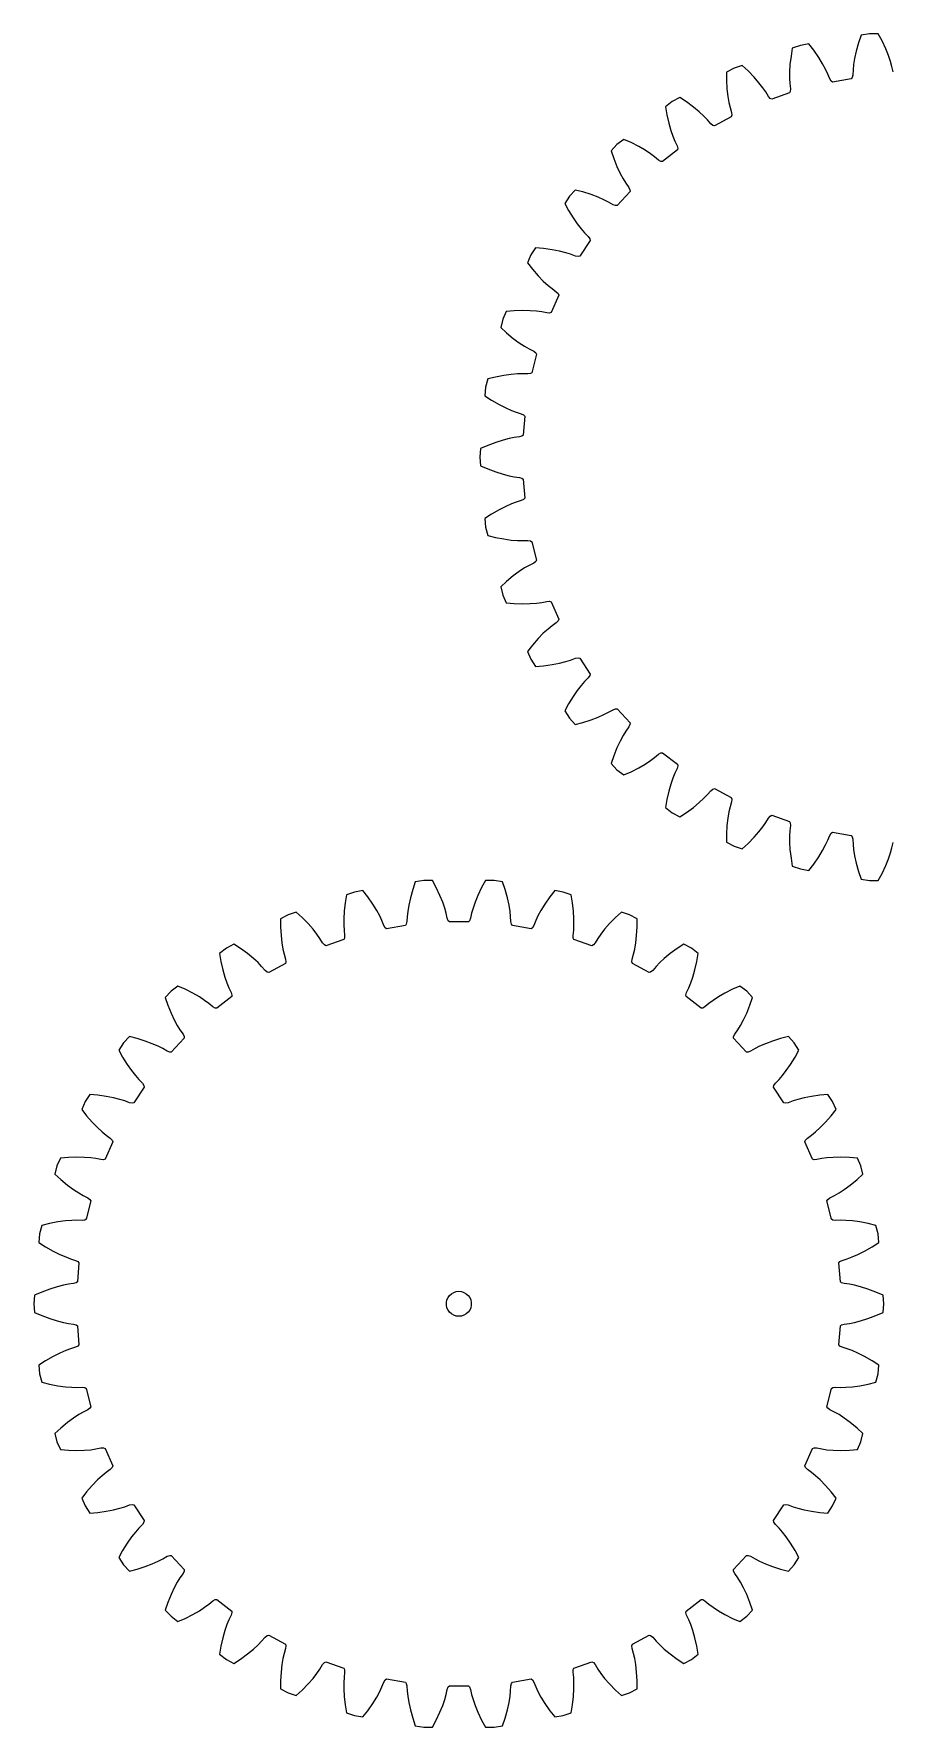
# Model space of a CAD drawing. Extents: x 0 to 209, y 0 to 203.
# Drawn here: x 0 to 102.8, y 0 to 203 of the extents above; entities that cross this region are included whole.
import ezdxf

# ---------------------------------------------------------------- set-up
doc = ezdxf.new("R2010")
doc.units = 0

msp = doc.modelspace()

# ---------------------------------------------------------------- linework, layer by layer
for p, q in [((100.15, 203.02), (99.14, 202.85)), ((101.18, 203.02), (100.15, 203.02)), ((101.64, 202.18), (101.18, 203.02)), ((90.88, 201.3), (90.73, 200.36)), ((91.86, 201.64), (90.88, 201.3)), ((92.87, 201.81), (91.86, 201.64)), ((93.46, 201.05), (92.87, 201.81)), ((94.05, 200.2), (93.46, 201.05)), ((98.83, 201.95), (98.55, 200.95)), ((99.14, 202.85), (98.83, 201.95)), ((102.08, 201.24), (101.64, 202.18)), ((102.41, 200.41), (102.08, 201.24)), ((84.87, 199.24), (83.9, 198.91)), ((85.58, 198.59), (84.87, 199.24)), ((90.61, 199.33), (90.57, 198.43)), ((90.73, 200.36), (90.61, 199.33)), ((94.52, 199.43), (94.05, 200.2)), ((94.88, 198.77), (94.52, 199.43)), ((98.23, 199.33), (98.16, 198.71)), ((98.35, 200.07), (98.23, 199.33)), ((98.55, 200.95), (98.35, 200.07)), ((102.66, 199.69), (102.41, 200.41)), ((102.83, 199.1), (102.66, 199.69)), ((102.96, 198.49), (102.83, 199.1)), ((83.9, 198.91), (83, 198.42)), ((83, 198.42), (83, 197.46)), ((83, 197.46), (83.06, 196.42)), ((86.3, 197.85), (85.58, 198.59)), ((86.89, 197.17), (86.3, 197.85)), ((87.35, 196.57), (86.89, 197.17)), ((90.57, 198.43), (90.57, 197.68)), ((90.57, 197.68), (90.6, 197.06)), ((90.6, 197.06), (90.67, 196.44)), ((95.14, 198.21), (94.88, 198.77)), ((95.37, 197.63), (95.14, 198.21)), ((95.54, 197.36), (95.37, 197.63)), ((95.7, 197.24), (95.54, 197.36)), ((97.95, 197.62), (95.7, 197.24)), ((98.06, 197.78), (97.95, 197.62)), ((98.13, 198.09), (98.06, 197.78)), ((98.16, 198.71), (98.13, 198.09)), ((76.5, 194.9), (75.69, 194.27)), ((77.41, 195.39), (76.5, 194.9)), ((78.21, 194.87), (77.41, 195.39)), ((83.06, 196.42), (83.16, 195.53)), ((83.16, 195.53), (83.28, 194.79)), ((87.7, 196.06), (87.35, 196.57)), ((88.03, 195.53), (87.7, 196.06)), ((88.24, 195.29), (88.03, 195.53)), ((88.42, 195.2), (88.24, 195.29)), ((90.57, 195.94), (88.42, 195.2)), ((90.65, 196.12), (90.57, 195.94)), ((90.67, 196.44), (90.65, 196.12)), ((75.69, 194.27), (75.85, 193.33)), ((75.85, 193.33), (76.08, 192.32)), ((79.04, 194.25), (78.21, 194.87)), ((79.74, 193.68), (79.04, 194.25)), ((80.29, 193.17), (79.74, 193.68)), ((80.72, 192.72), (80.29, 193.17)), ((83.57, 193.08), (81.57, 191.99)), ((83.28, 194.79), (83.42, 194.18)), ((83.42, 194.18), (83.59, 193.58)), ((83.62, 193.27), (83.57, 193.08)), ((83.59, 193.58), (83.62, 193.27)), ((76.08, 192.32), (76.32, 191.45)), ((76.32, 191.45), (76.57, 190.74)), ((81.13, 192.25), (80.72, 192.72)), ((81.38, 192.05), (81.13, 192.25)), ((81.57, 191.99), (81.38, 192.05)), ((69.87, 189.74), (69.17, 188.98)), ((69.17, 188.98), (69.48, 188.07)), ((70.68, 190.37), (69.87, 189.74)), ((71.56, 189.98), (70.68, 190.37)), ((72.48, 189.51), (71.56, 189.98)), ((73.25, 189.06), (72.48, 189.51)), ((73.89, 188.65), (73.25, 189.06)), ((77.13, 189.1), (75.34, 187.7)), ((76.57, 190.74), (76.8, 190.16)), ((76.8, 190.16), (77.07, 189.6)), ((77.07, 189.6), (77.16, 189.29)), ((77.16, 189.29), (77.13, 189.1)), ((69.48, 188.07), (69.87, 187.11)), ((69.87, 187.11), (70.26, 186.3)), ((74.39, 188.28), (73.89, 188.65)), ((74.87, 187.88), (74.39, 188.28)), ((75.14, 187.73), (74.87, 187.88)), ((75.34, 187.7), (75.14, 187.73)), ((70.26, 186.3), (70.62, 185.64)), ((70.62, 185.64), (70.94, 185.11)), ((70.94, 185.11), (71.3, 184.6)), ((64.17, 183.55), (63.61, 182.69)), ((64.86, 184.3), (64.17, 183.55)), ((65.79, 184.07), (64.86, 184.3)), ((66.78, 183.76), (65.79, 184.07)), ((67.62, 183.44), (66.78, 183.76)), ((68.32, 183.14), (67.62, 183.44)), ((68.87, 182.86), (68.32, 183.14)), ((69.41, 182.54), (68.87, 182.86)), ((71.44, 184.11), (69.9, 182.44)), ((71.3, 184.6), (71.43, 184.31)), ((71.43, 184.31), (71.44, 184.11)), ((63.61, 182.69), (64.06, 181.84)), ((64.06, 181.84), (64.61, 180.96)), ((64.61, 180.96), (65.12, 180.23)), ((69.7, 182.43), (69.41, 182.54)), ((69.9, 182.44), (69.7, 182.43)), ((65.12, 180.23), (65.59, 179.63)), ((65.59, 179.63), (65.99, 179.16)), ((65.99, 179.16), (66.43, 178.72)), ((66.43, 178.72), (66.61, 178.46)), ((60.13, 177.37), (59.57, 176.51)), ((61.09, 177.29), (60.13, 177.37)), ((62.11, 177.14), (61.09, 177.29)), ((62.99, 176.97), (62.11, 177.14)), ((63.73, 176.78), (62.99, 176.97)), ((64.32, 176.6), (63.73, 176.78)), ((66.65, 178.26), (65.41, 176.36)), ((66.61, 178.46), (66.65, 178.26)), ((59.57, 176.51), (59.15, 175.57)), ((59.15, 175.57), (59.75, 174.81)), ((59.75, 174.81), (60.43, 174.03)), ((64.9, 176.38), (64.32, 176.6)), ((65.21, 176.32), (64.9, 176.38)), ((65.41, 176.36), (65.21, 176.32)), ((60.43, 174.03), (61.05, 173.39)), ((61.05, 173.39), (61.61, 172.87)), ((61.61, 172.87), (62.09, 172.48)), ((62.89, 171.7), (61.97, 169.62)), ((62.09, 172.48), (62.59, 172.11)), ((62.59, 172.11), (62.81, 171.89)), ((62.81, 171.89), (62.89, 171.7)), ((56.19, 168.8), (55.94, 167.81)), ((56.6, 169.75), (56.19, 168.8)), ((57.56, 169.82), (56.6, 169.75)), ((58.59, 169.85), (57.56, 169.82)), ((59.49, 169.82), (58.59, 169.85)), ((60.24, 169.76), (59.49, 169.82)), ((60.86, 169.68), (60.24, 169.76)), ((61.47, 169.56), (60.86, 169.68)), ((61.79, 169.55), (61.47, 169.56)), ((61.97, 169.62), (61.79, 169.55)), ((55.94, 167.81), (56.64, 167.16)), ((56.64, 167.16), (57.44, 166.5)), ((57.44, 166.5), (58.17, 165.97)), ((58.17, 165.97), (58.8, 165.56)), ((58.8, 165.56), (59.34, 165.25)), ((59.34, 165.25), (59.9, 164.97)), ((60.25, 164.61), (59.69, 162.4)), ((59.9, 164.97), (60.15, 164.78)), ((60.15, 164.78), (60.25, 164.61)), ((54.12, 160.65), (54.04, 159.63)), ((54.38, 161.65), (54.12, 160.65)), ((55.31, 161.88), (54.38, 161.65)), ((56.32, 162.08), (55.31, 161.88)), ((57.21, 162.2), (56.32, 162.08)), ((57.97, 162.26), (57.21, 162.2)), ((58.59, 162.28), (57.97, 162.26)), ((59.21, 162.26), (58.59, 162.28)), ((59.52, 162.3), (59.21, 162.26)), ((59.69, 162.4), (59.52, 162.3)), ((54.04, 159.63), (54.84, 159.1)), ((54.84, 159.1), (55.74, 158.58)), ((55.74, 158.58), (56.54, 158.18)), ((56.54, 158.18), (57.24, 157.88)), ((57.24, 157.88), (57.81, 157.66)), ((57.81, 157.66), (58.41, 157.47)), ((58.41, 157.47), (58.69, 157.33)), ((58.82, 157.18), (58.63, 154.91)), ((58.69, 157.33), (58.82, 157.18)), ((56.22, 154.3), (55.36, 154.04)), ((56.95, 154.49), (56.22, 154.3)), ((57.56, 154.61), (56.95, 154.49)), ((58.18, 154.69), (57.56, 154.61)), ((58.48, 154.79), (58.18, 154.69)), ((58.63, 154.91), (58.48, 154.79)), ((53.51, 153.29), (53.43, 152.27)), ((54.39, 153.68), (53.51, 153.29)), ((55.36, 154.04), (54.39, 153.68)), ((53.43, 152.27), (53.51, 151.24)), ((53.51, 151.24), (54.39, 150.86)), ((54.39, 150.86), (55.36, 150.5)), ((55.36, 150.5), (56.22, 150.23)), ((56.22, 150.23), (56.95, 150.04)), ((56.95, 150.04), (57.56, 149.93)), ((57.56, 149.93), (58.18, 149.84)), ((58.18, 149.84), (58.48, 149.75)), ((58.48, 149.75), (58.63, 149.62)), ((58.63, 149.62), (58.82, 147.35)), ((56.54, 146.35), (55.74, 145.95)), ((57.24, 146.66), (56.54, 146.35)), ((57.81, 146.87), (57.24, 146.66)), ((58.41, 147.06), (57.81, 146.87)), ((58.69, 147.2), (58.41, 147.06)), ((58.82, 147.35), (58.69, 147.2)), ((54.84, 145.43), (54.04, 144.91)), ((54.04, 144.91), (54.12, 143.88)), ((55.74, 145.95), (54.84, 145.43)), ((54.12, 143.88), (54.38, 142.89)), ((54.38, 142.89), (55.31, 142.65)), ((55.31, 142.65), (56.32, 142.46)), ((56.32, 142.46), (57.21, 142.33)), ((57.21, 142.33), (57.97, 142.27)), ((57.97, 142.27), (58.59, 142.26)), ((58.59, 142.26), (59.21, 142.27)), ((59.21, 142.27), (59.52, 142.23)), ((59.52, 142.23), (59.69, 142.13)), ((59.69, 142.13), (60.25, 139.92)), ((58.17, 138.56), (57.44, 138.03)), ((58.8, 138.98), (58.17, 138.56)), ((59.34, 139.29), (58.8, 138.98)), ((59.9, 139.57), (59.34, 139.29)), ((60.15, 139.75), (59.9, 139.57)), ((60.25, 139.92), (60.15, 139.75)), ((56.64, 137.38), (55.94, 136.73)), ((55.94, 136.73), (56.19, 135.73)), ((57.44, 138.03), (56.64, 137.38)), ((56.19, 135.73), (56.6, 134.79)), ((56.6, 134.79), (57.56, 134.71)), ((57.56, 134.71), (58.59, 134.68)), ((58.59, 134.68), (59.49, 134.71)), ((59.49, 134.71), (60.24, 134.77)), ((60.24, 134.77), (60.86, 134.86)), ((60.86, 134.86), (61.47, 134.98)), ((61.47, 134.98), (61.79, 134.99)), ((61.79, 134.99), (61.97, 134.92)), ((61.97, 134.92), (62.89, 132.83)), ((62.09, 132.05), (61.61, 131.66)), ((62.59, 132.42), (62.09, 132.05)), ((62.81, 132.65), (62.59, 132.42)), ((62.89, 132.83), (62.81, 132.65)), ((60.43, 130.51), (59.75, 129.73)), ((61.05, 131.15), (60.43, 130.51)), ((61.61, 131.66), (61.05, 131.15)), ((59.75, 129.73), (59.15, 128.97)), ((59.15, 128.97), (59.57, 128.03)), ((59.57, 128.03), (60.13, 127.17)), ((63.73, 127.75), (64.32, 127.94)), ((64.32, 127.94), (64.9, 128.16)), ((64.9, 128.16), (65.21, 128.22)), ((65.21, 128.22), (65.41, 128.18)), ((65.41, 128.18), (66.65, 126.27)), ((60.13, 127.17), (61.09, 127.25)), ((61.09, 127.25), (62.11, 127.39)), ((62.11, 127.39), (62.99, 127.56)), ((62.99, 127.56), (63.73, 127.75)), ((66.61, 126.08), (66.43, 125.82)), ((66.65, 126.27), (66.61, 126.08)), ((65.12, 124.31), (64.61, 123.57)), ((65.59, 124.9), (65.12, 124.31)), ((65.99, 125.37), (65.59, 124.9)), ((66.43, 125.82), (65.99, 125.37)), ((64.06, 122.69), (63.61, 121.85)), ((63.61, 121.85), (64.17, 120.99)), ((64.61, 123.57), (64.06, 122.69)), ((68.87, 121.68), (69.41, 121.99)), ((69.41, 121.99), (69.7, 122.1)), ((69.7, 122.1), (69.9, 122.09)), ((69.9, 122.09), (71.44, 120.42)), ((64.17, 120.99), (64.86, 120.23)), ((64.86, 120.23), (65.79, 120.47)), ((65.79, 120.47), (66.78, 120.78)), ((66.78, 120.78), (67.62, 121.09)), ((67.62, 121.09), (68.32, 121.4)), ((68.32, 121.4), (68.87, 121.68)), ((71.3, 119.94), (70.94, 119.42)), ((71.43, 120.22), (71.3, 119.94)), ((71.44, 120.42), (71.43, 120.22)), ((70.26, 118.23), (69.87, 117.42)), ((70.62, 118.9), (70.26, 118.23)), ((70.94, 119.42), (70.62, 118.9)), ((69.48, 116.46), (69.17, 115.55)), ((69.87, 117.42), (69.48, 116.46)), ((73.25, 115.47), (73.89, 115.88)), ((73.89, 115.88), (74.39, 116.25)), ((74.39, 116.25), (74.87, 116.65)), ((74.87, 116.65), (75.14, 116.81)), ((75.14, 116.81), (75.34, 116.83)), ((75.34, 116.83), (77.13, 115.44)), ((69.17, 115.55), (69.87, 114.8)), ((69.87, 114.8), (70.68, 114.17)), ((70.68, 114.17), (71.56, 114.55)), ((71.56, 114.55), (72.48, 115.02)), ((72.48, 115.02), (73.25, 115.47)), ((76.57, 113.8), (76.32, 113.08)), ((76.8, 114.37), (76.57, 113.8)), ((77.07, 114.94), (76.8, 114.37)), ((77.16, 115.24), (77.07, 114.94)), ((77.13, 115.44), (77.16, 115.24)), ((76.08, 112.22), (75.85, 111.21)), ((76.32, 113.08), (76.08, 112.22)), ((80.29, 111.37), (80.72, 111.81)), ((80.72, 111.81), (81.13, 112.28)), ((81.13, 112.28), (81.38, 112.48)), ((81.38, 112.48), (81.57, 112.54)), ((81.57, 112.54), (83.57, 111.46)), ((75.85, 111.21), (75.69, 110.26)), ((75.69, 110.26), (76.5, 109.63)), ((77.41, 109.14), (78.21, 109.67)), ((78.21, 109.67), (79.04, 110.28)), ((79.04, 110.28), (79.74, 110.85)), ((79.74, 110.85), (80.29, 111.37)), ((83.28, 109.75), (83.16, 109)), ((83.42, 110.35), (83.28, 109.75)), ((83.59, 110.95), (83.42, 110.35)), ((83.57, 111.46), (83.62, 111.27)), ((83.62, 111.27), (83.59, 110.95)), ((76.5, 109.63), (77.41, 109.14)), ((83.06, 108.11), (83, 107.08)), ((83.16, 109), (83.06, 108.11)), ((86.89, 107.36), (87.35, 107.96)), ((87.35, 107.96), (87.7, 108.47)), ((87.7, 108.47), (88.03, 109)), ((88.03, 109), (88.24, 109.24)), ((88.24, 109.24), (88.42, 109.33)), ((88.42, 109.33), (90.57, 108.59)), ((90.57, 108.59), (90.65, 108.41)), ((90.67, 108.1), (90.6, 107.48)), ((90.65, 108.41), (90.67, 108.1)), ((83, 107.08), (83, 106.12)), ((83, 106.12), (83.9, 105.63)), ((83.9, 105.63), (84.87, 105.29)), ((84.87, 105.29), (85.58, 105.94)), ((85.58, 105.94), (86.3, 106.69)), ((86.3, 106.69), (86.89, 107.36)), ((90.6, 107.48), (90.57, 106.86)), ((90.57, 106.86), (90.57, 106.1)), ((90.57, 106.1), (90.61, 105.21)), ((94.52, 105.1), (94.88, 105.77)), ((94.88, 105.77), (95.14, 106.33)), ((95.14, 106.33), (95.37, 106.91)), ((95.37, 106.91), (95.54, 107.18)), ((95.54, 107.18), (95.7, 107.29)), ((95.7, 107.29), (97.95, 106.92)), ((97.95, 106.92), (98.06, 106.76)), ((98.06, 106.76), (98.13, 106.45)), ((98.13, 106.45), (98.16, 105.82)), ((98.16, 105.82), (98.23, 105.21)), ((102.83, 105.44), (102.96, 106.05)), ((90.61, 105.21), (90.73, 104.18)), ((90.73, 104.18), (90.88, 103.23)), ((93.46, 103.48), (94.05, 104.34)), ((94.05, 104.34), (94.52, 105.1)), ((98.23, 105.21), (98.35, 104.46)), ((98.35, 104.46), (98.55, 103.59)), ((98.55, 103.59), (98.83, 102.59)), ((102.08, 103.29), (102.41, 104.12)), ((102.41, 104.12), (102.66, 104.84)), ((102.66, 104.84), (102.83, 105.44)), ((90.88, 103.23), (91.86, 102.9)), ((91.86, 102.9), (92.87, 102.73)), ((92.87, 102.73), (93.46, 103.48)), ((98.83, 102.59), (99.14, 101.68)), ((99.14, 101.68), (100.15, 101.51)), ((101.18, 101.51), (101.64, 102.36)), ((101.64, 102.36), (102.08, 103.29)), ((37.45, 99.79), (37.3, 98.85)), ((38.43, 100.13), (37.45, 99.79)), ((39.44, 100.3), (38.43, 100.13)), ((40.03, 99.54), (39.44, 100.3)), ((40.62, 98.69), (40.03, 99.54)), ((45.4, 100.43), (45.12, 99.44)), ((45.71, 101.34), (45.4, 100.43)), ((46.72, 101.51), (45.71, 101.34)), ((47.75, 101.51), (46.72, 101.51)), ((48.21, 100.67), (47.75, 101.51)), ((48.65, 99.73), (48.21, 100.67)), ((48.99, 98.9), (48.65, 99.73)), ((53.21, 99.73), (52.87, 98.9)), ((53.65, 100.67), (53.21, 99.73)), ((54.11, 101.51), (53.65, 100.67)), ((55.14, 101.51), (54.11, 101.51)), ((56.15, 101.34), (55.14, 101.51)), ((56.46, 100.43), (56.15, 101.34)), ((56.74, 99.44), (56.46, 100.43)), ((61.83, 99.54), (61.24, 98.69)), ((62.42, 100.3), (61.83, 99.54)), ((63.43, 100.13), (62.42, 100.3)), ((64.4, 99.79), (63.43, 100.13)), ((64.56, 98.85), (64.4, 99.79)), ((100.15, 101.51), (101.18, 101.51)), ((31.44, 97.73), (30.47, 97.4)), ((32.15, 97.08), (31.44, 97.73)), ((37.19, 97.82), (37.14, 96.92)), ((37.3, 98.85), (37.19, 97.82)), ((41.09, 97.92), (40.62, 98.69)), ((41.45, 97.26), (41.09, 97.92)), ((44.8, 97.81), (44.73, 97.2)), ((44.92, 98.56), (44.8, 97.81)), ((45.12, 99.44), (44.92, 98.56)), ((49.23, 98.18), (48.99, 98.9)), ((49.4, 97.59), (49.23, 98.18)), ((49.53, 96.98), (49.4, 97.59)), ((52.46, 97.59), (52.33, 96.98)), ((52.63, 98.18), (52.46, 97.59)), ((52.87, 98.9), (52.63, 98.18)), ((56.94, 98.56), (56.74, 99.44)), ((57.06, 97.81), (56.94, 98.56)), ((57.13, 97.2), (57.06, 97.81)), ((60.77, 97.92), (60.41, 97.26)), ((61.24, 98.69), (60.77, 97.92)), ((64.67, 97.82), (64.56, 98.85)), ((64.72, 96.92), (64.67, 97.82)), ((70.42, 97.73), (69.71, 97.08)), ((71.39, 97.4), (70.42, 97.73)), ((30.47, 97.4), (29.57, 96.91)), ((29.57, 96.91), (29.57, 95.95)), ((29.57, 95.95), (29.63, 94.91)), ((32.87, 96.34), (32.15, 97.08)), ((33.46, 95.66), (32.87, 96.34)), ((33.92, 95.06), (33.46, 95.66)), ((37.14, 96.92), (37.14, 96.16)), ((37.14, 96.16), (37.17, 95.55)), ((37.17, 95.55), (37.24, 94.93)), ((41.71, 96.7), (41.45, 97.26)), ((41.95, 96.12), (41.71, 96.7)), ((42.11, 95.85), (41.95, 96.12)), ((42.27, 95.73), (42.11, 95.85)), ((44.52, 96.11), (42.27, 95.73)), ((44.63, 96.27), (44.52, 96.11)), ((44.7, 96.58), (44.63, 96.27)), ((44.73, 97.2), (44.7, 96.58)), ((49.65, 96.68), (49.53, 96.98)), ((49.79, 96.54), (49.65, 96.68)), ((52.07, 96.54), (49.79, 96.54)), ((52.21, 96.68), (52.07, 96.54)), ((52.33, 96.98), (52.21, 96.68)), ((57.16, 96.58), (57.13, 97.2)), ((57.23, 96.27), (57.16, 96.58)), ((57.34, 96.11), (57.23, 96.27)), ((59.59, 95.73), (57.34, 96.11)), ((59.75, 95.85), (59.59, 95.73)), ((59.91, 96.12), (59.75, 95.85)), ((60.15, 96.7), (59.91, 96.12)), ((60.41, 97.26), (60.15, 96.7)), ((64.62, 94.93), (64.69, 95.55)), ((64.69, 95.55), (64.72, 96.16)), ((64.72, 96.16), (64.72, 96.92)), ((68.4, 95.66), (67.94, 95.06)), ((68.99, 96.34), (68.4, 95.66)), ((69.71, 97.08), (68.99, 96.34)), ((72.29, 96.91), (71.39, 97.4)), ((72.23, 94.91), (72.29, 95.95)), ((72.29, 95.95), (72.29, 96.91)), ((23.07, 93.39), (22.26, 92.76)), ((23.98, 93.88), (23.07, 93.39)), ((24.78, 93.36), (23.98, 93.88)), ((29.63, 94.91), (29.73, 94.02)), ((29.73, 94.02), (29.85, 93.27)), ((34.27, 94.55), (33.92, 95.06)), ((34.6, 94.02), (34.27, 94.55)), ((34.81, 93.78), (34.6, 94.02)), ((34.99, 93.69), (34.81, 93.78)), ((37.14, 94.43), (34.99, 93.69)), ((37.23, 94.61), (37.14, 94.43)), ((37.24, 94.93), (37.23, 94.61)), ((64.63, 94.61), (64.62, 94.93)), ((64.72, 94.43), (64.63, 94.61)), ((66.87, 93.69), (64.72, 94.43)), ((67.05, 93.78), (66.87, 93.69)), ((67.26, 94.02), (67.05, 93.78)), ((67.58, 94.55), (67.26, 94.02)), ((67.94, 95.06), (67.58, 94.55)), ((72.01, 93.27), (72.13, 94.02)), ((72.13, 94.02), (72.23, 94.91)), ((77.88, 93.88), (77.08, 93.36)), ((78.79, 93.39), (77.88, 93.88)), ((79.6, 92.76), (78.79, 93.39)), ((22.26, 92.76), (22.42, 91.81)), ((22.42, 91.81), (22.65, 90.8)), ((25.61, 92.74), (24.78, 93.36)), ((26.31, 92.17), (25.61, 92.74)), ((26.86, 91.66), (26.31, 92.17)), ((27.29, 91.21), (26.86, 91.66)), ((30.14, 91.57), (28.14, 90.48)), ((29.85, 93.27), (29.99, 92.67)), ((29.99, 92.67), (30.16, 92.07)), ((30.19, 91.75), (30.14, 91.57)), ((30.16, 92.07), (30.19, 91.75)), ((71.67, 91.75), (71.7, 92.07)), ((71.72, 91.57), (71.67, 91.75)), ((71.7, 92.07), (71.87, 92.67)), ((73.72, 90.48), (71.72, 91.57)), ((71.87, 92.67), (72.01, 93.27)), ((75, 91.66), (74.57, 91.21)), ((75.55, 92.17), (75, 91.66)), ((76.24, 92.74), (75.55, 92.17)), ((77.08, 93.36), (76.24, 92.74)), ((79.21, 90.8), (79.44, 91.81)), ((79.44, 91.81), (79.6, 92.76)), ((22.65, 90.8), (22.89, 89.94)), ((22.89, 89.94), (23.14, 89.23)), ((27.7, 90.74), (27.29, 91.21)), ((27.95, 90.54), (27.7, 90.74)), ((28.14, 90.48), (27.95, 90.54)), ((73.91, 90.54), (73.72, 90.48)), ((74.16, 90.74), (73.91, 90.54)), ((74.57, 91.21), (74.16, 90.74)), ((78.72, 89.23), (78.97, 89.94)), ((78.97, 89.94), (79.21, 90.8)), ((16.44, 88.23), (15.74, 87.47)), ((15.74, 87.47), (16.05, 86.56)), ((17.25, 88.86), (16.44, 88.23)), ((18.13, 88.47), (17.25, 88.86)), ((19.05, 88), (18.13, 88.47)), ((19.83, 87.55), (19.05, 88)), ((20.46, 87.14), (19.83, 87.55)), ((23.71, 87.59), (21.91, 86.19)), ((23.14, 89.23), (23.37, 88.65)), ((23.37, 88.65), (23.64, 88.09)), ((23.64, 88.09), (23.73, 87.78)), ((23.73, 87.78), (23.71, 87.59)), ((78.13, 87.78), (78.22, 88.09)), ((78.15, 87.59), (78.13, 87.78)), ((79.95, 86.19), (78.15, 87.59)), ((78.22, 88.09), (78.48, 88.65)), ((78.48, 88.65), (78.72, 89.23)), ((82.03, 87.55), (81.4, 87.14)), ((82.81, 88), (82.03, 87.55)), ((83.73, 88.47), (82.81, 88)), ((84.61, 88.86), (83.73, 88.47)), ((85.42, 88.23), (84.61, 88.86)), ((86.12, 87.47), (85.42, 88.23)), ((85.81, 86.56), (86.12, 87.47)), ((16.05, 86.56), (16.44, 85.6)), ((16.44, 85.6), (16.83, 84.79)), ((20.96, 86.77), (20.46, 87.14)), ((21.44, 86.37), (20.96, 86.77)), ((21.71, 86.21), (21.44, 86.37)), ((21.91, 86.19), (21.71, 86.21)), ((80.15, 86.21), (79.95, 86.19)), ((80.42, 86.37), (80.15, 86.21)), ((80.9, 86.77), (80.42, 86.37)), ((81.4, 87.14), (80.9, 86.77)), ((85.03, 84.79), (85.42, 85.6)), ((85.42, 85.6), (85.81, 86.56)), ((16.83, 84.79), (17.19, 84.13)), ((17.19, 84.13), (17.51, 83.6)), ((17.51, 83.6), (17.87, 83.09)), ((83.99, 83.09), (84.35, 83.6)), ((84.35, 83.6), (84.67, 84.13)), ((84.67, 84.13), (85.03, 84.79)), ((10.74, 82.04), (10.18, 81.18)), ((11.44, 82.79), (10.74, 82.04)), ((12.37, 82.56), (11.44, 82.79)), ((13.35, 82.25), (12.37, 82.56)), ((14.19, 81.93), (13.35, 82.25)), ((14.89, 81.63), (14.19, 81.93)), ((15.44, 81.35), (14.89, 81.63)), ((15.98, 81.03), (15.44, 81.35)), ((18.01, 82.6), (16.47, 80.93)), ((17.87, 83.09), (18.01, 82.8)), ((18.01, 82.8), (18.01, 82.6)), ((83.84, 82.6), (83.85, 82.8)), ((85.39, 80.93), (83.84, 82.6)), ((83.85, 82.8), (83.99, 83.09)), ((86.42, 81.35), (85.88, 81.03)), ((86.97, 81.63), (86.42, 81.35)), ((87.67, 81.93), (86.97, 81.63)), ((88.51, 82.25), (87.67, 81.93)), ((89.49, 82.56), (88.51, 82.25)), ((90.42, 82.79), (89.49, 82.56)), ((91.12, 82.04), (90.42, 82.79)), ((91.68, 81.18), (91.12, 82.04)), ((10.18, 81.18), (10.63, 80.33)), ((10.63, 80.33), (11.18, 79.45)), ((11.18, 79.45), (11.69, 78.72)), ((16.28, 80.92), (15.98, 81.03)), ((16.47, 80.93), (16.28, 80.92)), ((85.58, 80.92), (85.39, 80.93)), ((85.88, 81.03), (85.58, 80.92)), ((90.17, 78.72), (90.68, 79.45)), ((90.68, 79.45), (91.22, 80.33)), ((91.22, 80.33), (91.68, 81.18)), ((11.69, 78.72), (12.16, 78.12)), ((12.16, 78.12), (12.56, 77.65)), ((12.56, 77.65), (13, 77.2)), ((13, 77.2), (13.18, 76.94)), ((88.68, 76.94), (88.86, 77.2)), ((88.86, 77.2), (89.3, 77.65)), ((89.3, 77.65), (89.7, 78.12)), ((89.7, 78.12), (90.17, 78.72)), ((6.7, 75.86), (6.14, 75)), ((7.66, 75.78), (6.7, 75.86)), ((8.68, 75.63), (7.66, 75.78)), ((9.56, 75.46), (8.68, 75.63)), ((10.3, 75.27), (9.56, 75.46)), ((10.89, 75.09), (10.3, 75.27)), ((13.22, 76.75), (11.98, 74.85)), ((13.18, 76.94), (13.22, 76.75)), ((88.64, 76.75), (88.68, 76.94)), ((89.88, 74.85), (88.64, 76.75)), ((91.56, 75.27), (90.97, 75.09)), ((92.3, 75.46), (91.56, 75.27)), ((93.18, 75.63), (92.3, 75.46)), ((94.2, 75.78), (93.18, 75.63)), ((95.16, 75.86), (94.2, 75.78)), ((95.72, 75), (95.16, 75.86)), ((6.14, 75), (5.73, 74.05)), ((5.73, 74.05), (6.32, 73.3)), ((6.32, 73.3), (7, 72.52)), ((11.47, 74.87), (10.89, 75.09)), ((11.78, 74.81), (11.47, 74.87)), ((11.98, 74.85), (11.78, 74.81)), ((90.08, 74.81), (89.88, 74.85)), ((90.39, 74.87), (90.08, 74.81)), ((90.97, 75.09), (90.39, 74.87)), ((94.86, 72.52), (95.54, 73.3)), ((95.54, 73.3), (96.13, 74.05)), ((96.13, 74.05), (95.72, 75)), ((7, 72.52), (7.62, 71.88)), ((7.62, 71.88), (8.18, 71.36)), ((8.18, 71.36), (8.66, 70.97)), ((93.2, 70.97), (93.68, 71.36)), ((93.68, 71.36), (94.24, 71.88)), ((94.24, 71.88), (94.86, 72.52)), ((9.46, 70.19), (8.54, 68.11)), ((8.66, 70.97), (9.16, 70.6)), ((9.16, 70.6), (9.38, 70.37)), ((9.38, 70.37), (9.46, 70.19)), ((92.4, 70.19), (92.48, 70.37)), ((93.32, 68.11), (92.4, 70.19)), ((92.48, 70.37), (92.7, 70.6)), ((92.7, 70.6), (93.2, 70.97)), ((2.76, 67.29), (2.51, 66.3)), ((3.17, 68.23), (2.76, 67.29)), ((4.13, 68.31), (3.17, 68.23)), ((5.16, 68.34), (4.13, 68.31)), ((6.06, 68.31), (5.16, 68.34)), ((6.82, 68.25), (6.06, 68.31)), ((7.43, 68.16), (6.82, 68.25)), ((8.04, 68.04), (7.43, 68.16)), ((8.36, 68.03), (8.04, 68.04)), ((8.54, 68.11), (8.36, 68.03)), ((93.5, 68.03), (93.32, 68.11)), ((93.82, 68.04), (93.5, 68.03)), ((94.43, 68.16), (93.82, 68.04)), ((95.04, 68.25), (94.43, 68.16)), ((95.8, 68.31), (95.04, 68.25)), ((96.69, 68.34), (95.8, 68.31)), ((97.73, 68.31), (96.69, 68.34)), ((98.69, 68.23), (97.73, 68.31)), ((99.1, 67.29), (98.69, 68.23)), ((99.35, 66.3), (99.1, 67.29)), ((2.51, 66.3), (3.21, 65.65)), ((3.21, 65.65), (4.01, 64.99)), ((4.01, 64.99), (4.74, 64.46)), ((97.12, 64.46), (97.84, 64.99)), ((97.84, 64.99), (98.65, 65.65)), ((98.65, 65.65), (99.35, 66.3)), ((4.74, 64.46), (5.37, 64.05)), ((5.37, 64.05), (5.91, 63.74)), ((5.91, 63.74), (6.47, 63.46)), ((6.82, 63.1), (6.26, 60.89)), ((6.47, 63.46), (6.72, 63.27)), ((6.72, 63.27), (6.82, 63.1)), ((95.04, 63.1), (95.14, 63.27)), ((95.59, 60.89), (95.04, 63.1)), ((95.14, 63.27), (95.39, 63.46)), ((95.39, 63.46), (95.95, 63.74)), ((95.95, 63.74), (96.49, 64.05)), ((96.49, 64.05), (97.12, 64.46)), ((0.69, 59.14), (0.61, 58.11)), ((0.95, 60.14), (0.69, 59.14)), ((1.88, 60.37), (0.95, 60.14)), ((2.89, 60.57), (1.88, 60.37)), ((3.78, 60.69), (2.89, 60.57)), ((4.54, 60.75), (3.78, 60.69)), ((5.16, 60.77), (4.54, 60.75)), ((5.78, 60.75), (5.16, 60.77)), ((6.09, 60.79), (5.78, 60.75)), ((6.26, 60.89), (6.09, 60.79)), ((95.76, 60.79), (95.59, 60.89)), ((96.08, 60.75), (95.76, 60.79)), ((96.7, 60.77), (96.08, 60.75)), ((97.32, 60.75), (96.7, 60.77)), ((98.08, 60.69), (97.32, 60.75)), ((98.96, 60.57), (98.08, 60.69)), ((99.98, 60.37), (98.96, 60.57)), ((100.91, 60.14), (99.98, 60.37)), ((101.16, 59.14), (100.91, 60.14)), ((101.25, 58.11), (101.16, 59.14)), ((0.61, 58.11), (1.41, 57.59)), ((1.41, 57.59), (2.31, 57.07)), ((2.31, 57.07), (3.11, 56.67)), ((98.75, 56.67), (99.55, 57.07)), ((99.55, 57.07), (100.45, 57.59)), ((100.45, 57.59), (101.25, 58.11)), ((3.11, 56.67), (3.81, 56.37)), ((3.81, 56.37), (4.39, 56.15)), ((4.39, 56.15), (4.98, 55.96)), ((4.98, 55.96), (5.27, 55.82)), ((5.39, 55.67), (5.21, 53.4)), ((5.27, 55.82), (5.39, 55.67)), ((96.47, 55.67), (96.59, 55.82)), ((96.65, 53.4), (96.47, 55.67)), ((96.59, 55.82), (96.88, 55.96)), ((96.88, 55.96), (97.47, 56.15)), ((97.47, 56.15), (98.05, 56.37)), ((98.05, 56.37), (98.75, 56.67)), ((2.79, 52.79), (1.93, 52.53)), ((3.53, 52.98), (2.79, 52.79)), ((4.13, 53.1), (3.53, 52.98)), ((4.75, 53.18), (4.13, 53.1)), ((5.05, 53.28), (4.75, 53.18)), ((5.21, 53.4), (5.05, 53.28)), ((96.8, 53.28), (96.65, 53.4)), ((97.11, 53.18), (96.8, 53.28)), ((97.73, 53.1), (97.11, 53.18)), ((98.33, 52.98), (97.73, 53.1)), ((99.07, 52.79), (98.33, 52.98)), ((99.92, 52.53), (99.07, 52.79)), ((0.08, 51.78), (0, 50.76)), ((0.96, 52.16), (0.08, 51.78)), ((1.93, 52.53), (0.96, 52.16)), ((49.44, 50.91), (49.5, 51.22)), ((49.44, 50.6), (49.44, 50.91)), ((49.5, 51.22), (49.63, 51.51)), ((49.63, 51.51), (49.81, 51.76)), ((49.81, 51.76), (50.05, 51.97)), ((50.05, 51.97), (50.32, 52.13)), ((50.32, 52.13), (50.62, 52.22)), ((50.62, 52.22), (50.93, 52.26)), ((50.93, 52.26), (51.24, 52.22)), ((51.24, 52.22), (51.54, 52.13)), ((51.54, 52.13), (51.81, 51.97)), ((51.81, 51.97), (52.04, 51.76)), ((52.04, 51.76), (52.23, 51.51)), ((52.23, 51.51), (52.36, 51.22)), ((52.36, 51.22), (52.42, 50.91)), ((52.42, 50.91), (52.42, 50.6)), ((100.89, 52.16), (99.92, 52.53)), ((101.77, 51.78), (100.89, 52.16)), ((101.86, 50.76), (101.77, 51.78)), ((0, 50.76), (0.08, 49.73)), ((0.08, 49.73), (0.96, 49.35)), ((0.96, 49.35), (1.93, 48.98)), ((1.93, 48.98), (2.79, 48.72)), ((49.5, 50.29), (49.44, 50.6)), ((49.63, 50.01), (49.5, 50.29)), ((49.81, 49.75), (49.63, 50.01)), ((50.05, 49.54), (49.81, 49.75)), ((50.32, 49.39), (50.05, 49.54)), ((50.62, 49.29), (50.32, 49.39)), ((50.93, 49.26), (50.62, 49.29)), ((51.24, 49.29), (50.93, 49.26)), ((51.54, 49.39), (51.24, 49.29)), ((51.81, 49.54), (51.54, 49.39)), ((52.04, 49.75), (51.81, 49.54)), ((52.23, 50.01), (52.04, 49.75)), ((52.36, 50.29), (52.23, 50.01)), ((52.42, 50.6), (52.36, 50.29)), ((99.07, 48.72), (99.92, 48.98)), ((99.92, 48.98), (100.89, 49.35)), ((100.89, 49.35), (101.77, 49.73)), ((101.77, 49.73), (101.86, 50.76)), ((2.79, 48.72), (3.53, 48.53)), ((3.53, 48.53), (4.13, 48.41)), ((4.13, 48.41), (4.75, 48.33)), ((4.75, 48.33), (5.05, 48.24)), ((5.05, 48.24), (5.21, 48.11)), ((5.21, 48.11), (5.39, 45.84)), ((96.47, 45.84), (96.65, 48.11)), ((96.65, 48.11), (96.8, 48.24)), ((96.8, 48.24), (97.11, 48.33)), ((97.11, 48.33), (97.73, 48.41)), ((97.73, 48.41), (98.33, 48.53)), ((98.33, 48.53), (99.07, 48.72)), ((3.11, 44.84), (2.31, 44.44)), ((3.81, 45.15), (3.11, 44.84)), ((4.39, 45.36), (3.81, 45.15)), ((4.98, 45.55), (4.39, 45.36)), ((5.27, 45.69), (4.98, 45.55)), ((5.39, 45.84), (5.27, 45.69)), ((96.59, 45.69), (96.47, 45.84)), ((96.88, 45.55), (96.59, 45.69)), ((97.47, 45.36), (96.88, 45.55)), ((98.05, 45.15), (97.47, 45.36)), ((98.75, 44.84), (98.05, 45.15)), ((99.55, 44.44), (98.75, 44.84)), ((1.41, 43.92), (0.61, 43.4)), ((0.61, 43.4), (0.69, 42.37)), ((2.31, 44.44), (1.41, 43.92)), ((100.45, 43.92), (99.55, 44.44)), ((101.25, 43.4), (100.45, 43.92)), ((101.16, 42.37), (101.25, 43.4)), ((0.69, 42.37), (0.95, 41.38)), ((0.95, 41.38), (1.88, 41.14)), ((1.88, 41.14), (2.89, 40.94)), ((2.89, 40.94), (3.78, 40.82)), ((3.78, 40.82), (4.54, 40.76)), ((4.54, 40.76), (5.16, 40.74)), ((5.16, 40.74), (5.78, 40.76)), ((5.78, 40.76), (6.09, 40.72)), ((6.09, 40.72), (6.26, 40.62)), ((6.26, 40.62), (6.82, 38.41)), ((95.04, 38.41), (95.59, 40.62)), ((95.59, 40.62), (95.76, 40.72)), ((95.76, 40.72), (96.08, 40.76)), ((96.08, 40.76), (96.7, 40.74)), ((96.7, 40.74), (97.32, 40.76)), ((97.32, 40.76), (98.08, 40.82)), ((98.08, 40.82), (98.96, 40.94)), ((98.96, 40.94), (99.98, 41.14)), ((99.98, 41.14), (100.91, 41.38)), ((100.91, 41.38), (101.16, 42.37)), ((4.74, 37.05), (4.01, 36.52)), ((5.37, 37.47), (4.74, 37.05)), ((5.91, 37.77), (5.37, 37.47)), ((6.47, 38.06), (5.91, 37.77)), ((6.72, 38.24), (6.47, 38.06)), ((6.82, 38.41), (6.72, 38.24)), ((95.14, 38.24), (95.04, 38.41)), ((95.39, 38.06), (95.14, 38.24)), ((95.95, 37.77), (95.39, 38.06)), ((96.49, 37.47), (95.95, 37.77)), ((97.12, 37.05), (96.49, 37.47)), ((97.84, 36.52), (97.12, 37.05)), ((3.21, 35.86), (2.51, 35.22)), ((2.51, 35.22), (2.76, 34.22)), ((4.01, 36.52), (3.21, 35.86)), ((98.65, 35.86), (97.84, 36.52)), ((99.35, 35.22), (98.65, 35.86)), ((99.1, 34.22), (99.35, 35.22)), ((2.76, 34.22), (3.17, 33.28)), ((3.17, 33.28), (4.13, 33.2)), ((4.13, 33.2), (5.16, 33.17)), ((5.16, 33.17), (6.06, 33.2)), ((6.06, 33.2), (6.82, 33.26)), ((6.82, 33.26), (7.43, 33.35)), ((7.43, 33.35), (8.04, 33.47)), ((8.04, 33.47), (8.36, 33.48)), ((8.36, 33.48), (8.54, 33.41)), ((8.54, 33.41), (9.46, 31.32)), ((92.4, 31.32), (93.32, 33.41)), ((93.32, 33.41), (93.5, 33.48)), ((93.5, 33.48), (93.82, 33.47)), ((93.82, 33.47), (94.43, 33.35)), ((94.43, 33.35), (95.04, 33.26)), ((95.04, 33.26), (95.8, 33.2)), ((95.8, 33.2), (96.69, 33.17)), ((96.69, 33.17), (97.73, 33.2)), ((97.73, 33.2), (98.69, 33.28)), ((98.69, 33.28), (99.1, 34.22)), ((8.66, 30.54), (8.18, 30.15)), ((9.16, 30.91), (8.66, 30.54)), ((9.38, 31.14), (9.16, 30.91)), ((9.46, 31.32), (9.38, 31.14)), ((92.48, 31.14), (92.4, 31.32)), ((92.7, 30.91), (92.48, 31.14)), ((93.2, 30.54), (92.7, 30.91)), ((93.68, 30.15), (93.2, 30.54)), ((7, 28.99), (6.32, 28.21)), ((7.62, 29.64), (7, 28.99)), ((8.18, 30.15), (7.62, 29.64)), ((94.24, 29.64), (93.68, 30.15)), ((94.86, 28.99), (94.24, 29.64)), ((95.54, 28.21), (94.86, 28.99)), ((6.32, 28.21), (5.73, 27.46)), ((5.73, 27.46), (6.14, 26.52)), ((6.14, 26.52), (6.7, 25.66)), ((10.3, 26.24), (10.89, 26.42)), ((10.89, 26.42), (11.47, 26.64)), ((11.47, 26.64), (11.78, 26.71)), ((11.78, 26.71), (11.98, 26.67)), ((11.98, 26.67), (13.22, 24.76)), ((88.64, 24.76), (89.88, 26.67)), ((89.88, 26.67), (90.08, 26.71)), ((90.08, 26.71), (90.39, 26.64)), ((90.39, 26.64), (90.97, 26.42)), ((90.97, 26.42), (91.56, 26.24)), ((95.16, 25.66), (95.72, 26.52)), ((96.13, 27.46), (95.54, 28.21)), ((95.72, 26.52), (96.13, 27.46)), ((6.7, 25.66), (7.66, 25.74)), ((7.66, 25.74), (8.68, 25.88)), ((8.68, 25.88), (9.56, 26.05)), ((9.56, 26.05), (10.3, 26.24)), ((13.18, 24.57), (13, 24.31)), ((13.22, 24.76), (13.18, 24.57)), ((88.68, 24.57), (88.64, 24.76)), ((88.86, 24.31), (88.68, 24.57)), ((91.56, 26.24), (92.3, 26.05)), ((92.3, 26.05), (93.18, 25.88)), ((93.18, 25.88), (94.2, 25.74)), ((94.2, 25.74), (95.16, 25.66)), ((11.69, 22.8), (11.18, 22.06)), ((12.16, 23.39), (11.69, 22.8)), ((12.56, 23.86), (12.16, 23.39)), ((13, 24.31), (12.56, 23.86)), ((89.3, 23.86), (88.86, 24.31)), ((89.7, 23.39), (89.3, 23.86)), ((90.17, 22.8), (89.7, 23.39)), ((90.68, 22.06), (90.17, 22.8)), ((10.63, 21.18), (10.18, 20.33)), ((10.18, 20.33), (10.74, 19.47)), ((11.18, 22.06), (10.63, 21.18)), ((15.44, 20.16), (15.98, 20.48)), ((15.98, 20.48), (16.28, 20.59)), ((16.28, 20.59), (16.47, 20.58)), ((16.47, 20.58), (18.01, 18.91)), ((83.84, 18.91), (85.39, 20.58)), ((85.39, 20.58), (85.58, 20.59)), ((85.58, 20.59), (85.88, 20.48)), ((85.88, 20.48), (86.42, 20.16)), ((91.22, 21.18), (90.68, 22.06)), ((91.12, 19.47), (91.68, 20.33)), ((91.68, 20.33), (91.22, 21.18)), ((10.74, 19.47), (11.44, 18.72)), ((11.44, 18.72), (12.37, 18.95)), ((12.37, 18.95), (13.35, 19.26)), ((13.35, 19.26), (14.19, 19.58)), ((14.19, 19.58), (14.89, 19.89)), ((14.89, 19.89), (15.44, 20.16)), ((17.87, 18.42), (17.51, 17.91)), ((18.01, 18.71), (17.87, 18.42)), ((18.01, 18.91), (18.01, 18.71)), ((83.85, 18.71), (83.84, 18.91)), ((83.99, 18.42), (83.85, 18.71)), ((84.35, 17.91), (83.99, 18.42)), ((86.42, 20.16), (86.97, 19.89)), ((86.97, 19.89), (87.67, 19.58)), ((87.67, 19.58), (88.51, 19.26)), ((88.51, 19.26), (89.49, 18.95)), ((89.49, 18.95), (90.42, 18.72)), ((90.42, 18.72), (91.12, 19.47)), ((16.83, 16.72), (16.44, 15.91)), ((17.19, 17.38), (16.83, 16.72)), ((17.51, 17.91), (17.19, 17.38)), ((84.67, 17.38), (84.35, 17.91)), ((85.03, 16.72), (84.67, 17.38)), ((85.42, 15.91), (85.03, 16.72)), ((16.05, 14.95), (15.74, 14.04)), ((16.44, 15.91), (16.05, 14.95)), ((19.83, 13.96), (20.46, 14.37)), ((20.46, 14.37), (20.96, 14.74)), ((20.96, 14.74), (21.44, 15.14)), ((21.44, 15.14), (21.71, 15.3)), ((21.71, 15.3), (21.91, 15.32)), ((21.91, 15.32), (23.71, 13.92)), ((78.15, 13.92), (79.95, 15.32)), ((79.95, 15.32), (80.15, 15.3)), ((80.15, 15.3), (80.42, 15.14)), ((80.42, 15.14), (80.9, 14.74)), ((80.9, 14.74), (81.4, 14.37)), ((81.4, 14.37), (82.03, 13.96)), ((85.81, 14.95), (85.42, 15.91)), ((86.12, 14.04), (85.81, 14.95)), ((15.74, 14.04), (16.44, 13.29)), ((16.44, 13.29), (17.25, 12.65)), ((17.25, 12.65), (18.13, 13.04)), ((18.13, 13.04), (19.05, 13.51)), ((19.05, 13.51), (19.83, 13.96)), ((23.14, 12.29), (22.89, 11.57)), ((23.37, 12.86), (23.14, 12.29)), ((23.64, 13.42), (23.37, 12.86)), ((23.73, 13.73), (23.64, 13.42)), ((23.71, 13.92), (23.73, 13.73)), ((78.13, 13.73), (78.15, 13.92)), ((78.22, 13.42), (78.13, 13.73)), ((78.48, 12.86), (78.22, 13.42)), ((78.72, 12.29), (78.48, 12.86)), ((78.97, 11.57), (78.72, 12.29)), ((82.03, 13.96), (82.81, 13.51)), ((82.81, 13.51), (83.73, 13.04)), ((83.73, 13.04), (84.61, 12.65)), ((84.61, 12.65), (85.42, 13.29)), ((85.42, 13.29), (86.12, 14.04)), ((22.65, 10.71), (22.42, 9.7)), ((22.89, 11.57), (22.65, 10.71)), ((26.86, 9.85), (27.29, 10.3)), ((27.29, 10.3), (27.7, 10.77)), ((27.7, 10.77), (27.95, 10.97)), ((27.95, 10.97), (28.14, 11.03)), ((28.14, 11.03), (30.14, 9.95)), ((71.72, 9.95), (73.72, 11.03)), ((73.72, 11.03), (73.91, 10.97)), ((73.91, 10.97), (74.16, 10.77)), ((74.16, 10.77), (74.57, 10.3)), ((74.57, 10.3), (75, 9.85)), ((79.21, 10.71), (78.97, 11.57)), ((79.44, 9.7), (79.21, 10.71)), ((22.42, 9.7), (22.26, 8.75)), ((22.26, 8.75), (23.07, 8.12)), ((23.98, 7.63), (24.78, 8.16)), ((24.78, 8.16), (25.61, 8.77)), ((25.61, 8.77), (26.31, 9.34)), ((26.31, 9.34), (26.86, 9.85)), ((29.85, 8.24), (29.73, 7.49)), ((29.99, 8.84), (29.85, 8.24)), ((30.16, 9.44), (29.99, 8.84)), ((30.14, 9.95), (30.19, 9.76)), ((30.19, 9.76), (30.16, 9.44)), ((71.67, 9.76), (71.72, 9.95)), ((71.7, 9.44), (71.67, 9.76)), ((71.87, 8.84), (71.7, 9.44)), ((72.01, 8.24), (71.87, 8.84)), ((72.13, 7.49), (72.01, 8.24)), ((75, 9.85), (75.55, 9.34)), ((75.55, 9.34), (76.24, 8.77)), ((76.24, 8.77), (77.08, 8.16)), ((77.08, 8.16), (77.88, 7.63)), ((78.79, 8.12), (79.6, 8.75)), ((79.6, 8.75), (79.44, 9.7)), ((23.07, 8.12), (23.98, 7.63)), ((29.63, 6.6), (29.57, 5.56)), ((29.73, 7.49), (29.63, 6.6)), ((33.46, 5.85), (33.92, 6.45)), ((33.92, 6.45), (34.27, 6.96)), ((34.27, 6.96), (34.6, 7.49)), ((34.6, 7.49), (34.81, 7.73)), ((34.81, 7.73), (34.99, 7.82)), ((34.99, 7.82), (37.14, 7.08)), ((37.14, 7.08), (37.23, 6.9)), ((37.24, 6.59), (37.17, 5.96)), ((37.23, 6.9), (37.24, 6.59)), ((64.62, 6.59), (64.63, 6.9)), ((64.69, 5.96), (64.62, 6.59)), ((64.63, 6.9), (64.72, 7.08)), ((64.72, 7.08), (66.87, 7.82)), ((66.87, 7.82), (67.05, 7.73)), ((67.05, 7.73), (67.26, 7.49)), ((67.26, 7.49), (67.58, 6.96)), ((67.58, 6.96), (67.94, 6.45)), ((67.94, 6.45), (68.4, 5.85)), ((72.23, 6.6), (72.13, 7.49)), ((72.29, 5.56), (72.23, 6.6)), ((77.88, 7.63), (78.79, 8.12)), ((29.57, 5.56), (29.57, 4.61)), ((29.57, 4.61), (30.47, 4.12)), ((30.47, 4.12), (31.44, 3.78)), ((31.44, 3.78), (32.15, 4.43)), ((32.15, 4.43), (32.87, 5.18)), ((32.87, 5.18), (33.46, 5.85)), ((37.17, 5.96), (37.14, 5.35)), ((37.14, 5.35), (37.14, 4.59)), ((37.14, 4.59), (37.19, 3.69)), ((41.09, 3.59), (41.45, 4.26)), ((41.45, 4.26), (41.71, 4.82)), ((41.71, 4.82), (41.95, 5.4)), ((41.95, 5.4), (42.11, 5.67)), ((42.11, 5.67), (42.27, 5.78)), ((42.27, 5.78), (44.52, 5.41)), ((44.52, 5.41), (44.63, 5.25)), ((44.63, 5.25), (44.7, 4.94)), ((44.7, 4.94), (44.73, 4.31)), ((44.73, 4.31), (44.8, 3.7)), ((49.4, 3.92), (49.53, 4.53)), ((49.53, 4.53), (49.65, 4.83)), ((49.65, 4.83), (49.79, 4.97)), ((49.79, 4.97), (52.07, 4.97)), ((52.07, 4.97), (52.21, 4.83)), ((52.21, 4.83), (52.33, 4.53)), ((52.33, 4.53), (52.46, 3.92)), ((57.06, 3.7), (57.13, 4.31)), ((57.13, 4.31), (57.16, 4.94)), ((57.16, 4.94), (57.23, 5.25)), ((57.23, 5.25), (57.34, 5.41)), ((57.34, 5.41), (59.59, 5.78)), ((59.59, 5.78), (59.75, 5.67)), ((59.75, 5.67), (59.91, 5.4)), ((59.91, 5.4), (60.15, 4.82)), ((60.15, 4.82), (60.41, 4.26)), ((60.41, 4.26), (60.77, 3.59)), ((64.67, 3.69), (64.72, 4.59)), ((64.72, 5.35), (64.69, 5.96)), ((64.72, 4.59), (64.72, 5.35)), ((68.4, 5.85), (68.99, 5.18)), ((68.99, 5.18), (69.71, 4.43)), ((69.71, 4.43), (70.42, 3.78)), ((70.42, 3.78), (71.39, 4.12)), ((71.39, 4.12), (72.29, 4.61)), ((72.29, 4.61), (72.29, 5.56)), ((37.19, 3.69), (37.3, 2.67)), ((37.3, 2.67), (37.45, 1.72)), ((40.03, 1.97), (40.62, 2.83)), ((40.62, 2.83), (41.09, 3.59)), ((44.8, 3.7), (44.92, 2.95)), ((44.92, 2.95), (45.12, 2.07)), ((45.12, 2.07), (45.4, 1.08)), ((48.65, 1.78), (48.99, 2.61)), ((48.99, 2.61), (49.23, 3.33)), ((49.23, 3.33), (49.4, 3.92)), ((52.46, 3.92), (52.63, 3.33)), ((52.63, 3.33), (52.87, 2.61)), ((52.87, 2.61), (53.21, 1.78)), ((56.46, 1.08), (56.74, 2.07)), ((56.74, 2.07), (56.94, 2.95)), ((56.94, 2.95), (57.06, 3.7)), ((60.77, 3.59), (61.24, 2.83)), ((61.24, 2.83), (61.83, 1.97)), ((64.4, 1.72), (64.56, 2.67)), ((64.56, 2.67), (64.67, 3.69)), ((37.45, 1.72), (38.43, 1.38)), ((38.43, 1.38), (39.44, 1.22)), ((39.44, 1.22), (40.03, 1.97)), ((45.4, 1.08), (45.71, 0.17)), ((45.71, 0.17), (46.72, 0)), ((46.72, 0), (47.75, 0)), ((47.75, 0), (48.21, 0.84)), ((48.21, 0.84), (48.65, 1.78)), ((53.21, 1.78), (53.65, 0.84)), ((53.65, 0.84), (54.11, 0)), ((54.11, 0), (55.14, 0)), ((55.14, 0), (56.15, 0.17)), ((56.15, 0.17), (56.46, 1.08)), ((61.83, 1.97), (62.42, 1.22)), ((62.42, 1.22), (63.43, 1.38)), ((63.43, 1.38), (64.4, 1.72))]:
    msp.add_line(p, q)

doc.saveas('drawing.dxf')
